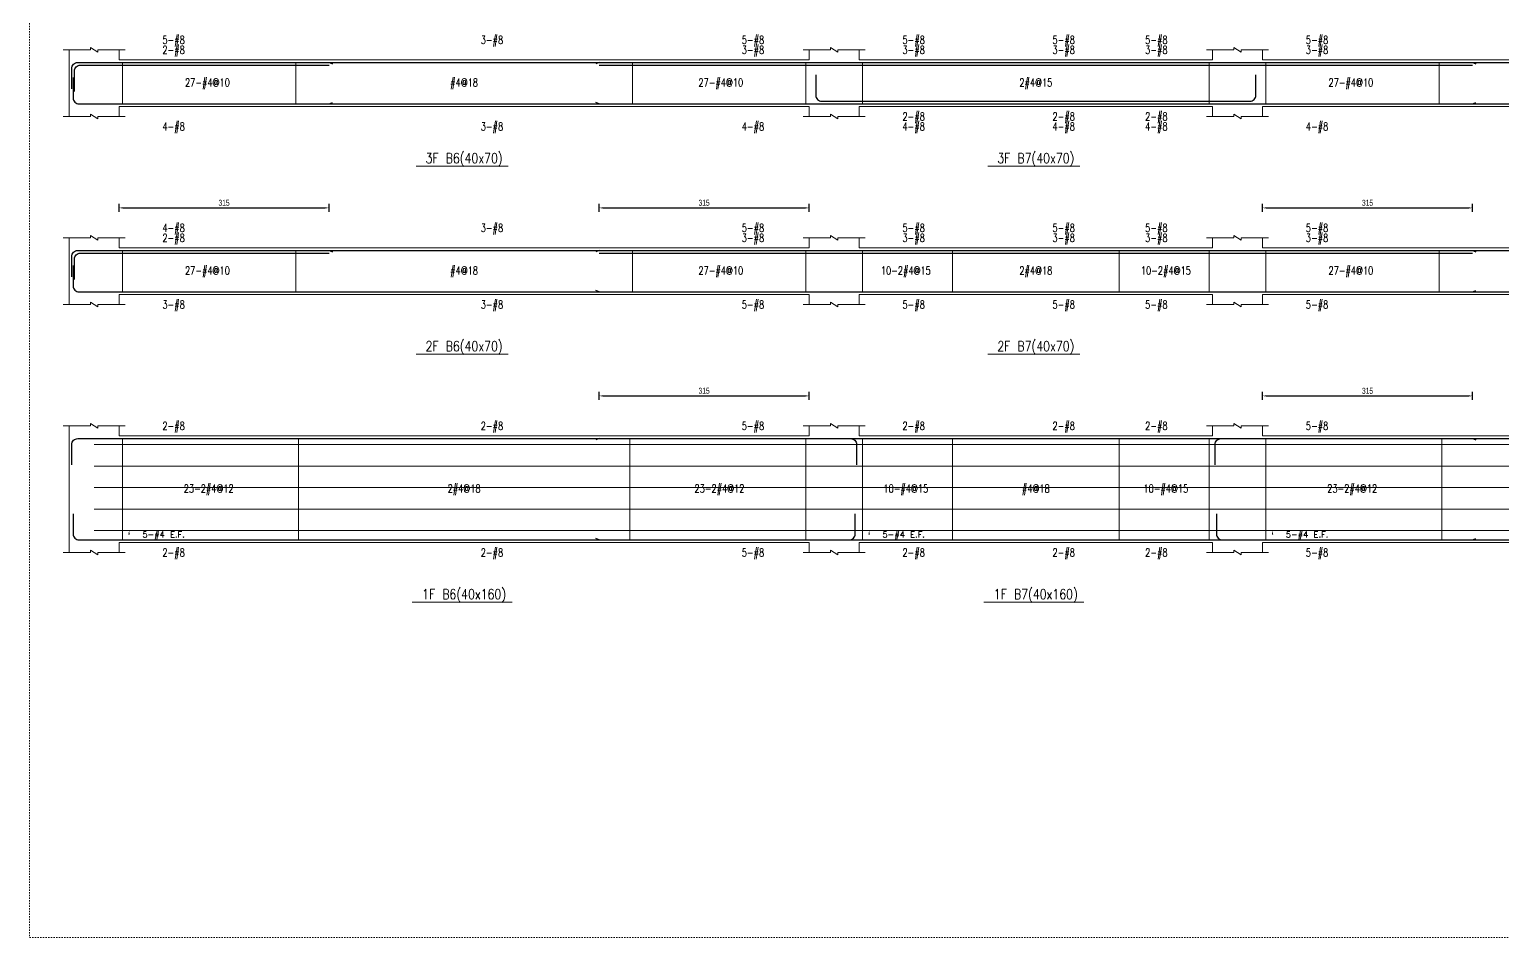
# Model space of a CAD drawing. Header units: millimetres. Extents: x 0 to 20200, y -8178 to -3000.
# Drawn here: x 0 to 2209, y -5564 to -4201 of the extents above; entities that cross this region are included whole.
import ezdxf
from ezdxf.enums import TextEntityAlignment as Align

# ---------------------------------------------------------------- set-up
doc = ezdxf.new("R2010")
doc.units = ezdxf.units.MM
doc.linetypes.add('DOT', pattern=[4, 2, -2])
for name, color, linetype in [('stirrup-txt', 1, 'Continuous'), ('主筋文字', 1, 'Continuous'), ('主筋文字引線', 4, 'Continuous'), ('主筋線', 3, 'Continuous'), ('剪力筋文字引線', 2, 'Continuous'), ('剪力筋線', 1, 'Continuous'), ('圖框', 132, 'DOT'), ('尺寸標註-字串', 2, 'Continuous'), ('扭力筋文字', 1, 'Continuous'), ('扭力筋文字引線', 2, 'Continuous'), ('扭力筋線', 2, 'Continuous'), ('梁柱截斷記號', 3, 'Continuous'), ('梁跨名稱', 4, 'Continuous'), ('梁跨名稱底線', 2, 'Continuous'), ('邊界線', 2, 'Continuous')]:
    doc.layers.add(name, color=color, linetype=linetype)
doc.styles.add('note', font='txt', dxfattribs={"width": 0.666667, "height": 9})
doc.styles.add('txt', font='txt.shx', dxfattribs={"height": 0.2, "bigfont": 'chineset.shx'})
doc.dimstyles.new('BeamRebarDim', dxfattribs={"dimtxt": 12, "dimasz": 6, "dimexe": 6, "dimexo": 1, "dimgap": 3, "dimtad": 1, "dimdec": 0, "dimdsep": 46, "dimtxsty": 'note', "dimcen": 2.5, "dimclrd": 256, "dimclre": 256, "dimclrt": 256, "dimadec": 0, "dimazin": 0, "dimtfac": 1, "dimtmove": 0, "dimatfit": 3, "dimfxl": 1, "dimtolj": 1, "dimarcsym": 0})

# ---------------------------------------------------------------- blocks, each defined once
blk = doc.blocks.new('*D38')
at = {"layer": 'Defpoints', "color": 0}
for p in [(134.375, -4476.21875), (449.375, -4469.21875), (449.375, -4476.21875)]:
    blk.add_point(p, dxfattribs=at)
at = {"layer": '尺寸標註-字串', "lineweight": -2}
for p, q in [((134.375, -4475.21875), (134.375, -4463.21875)), ((140.375, -4469.21875), (443.375, -4469.21875)), ((449.375, -4475.21875), (449.375, -4463.21875))]:
    blk.add_line(p, q, dxfattribs=at)
at = {"layer": '尺寸標註-字串'}
for points in [[(140.375, -4468.21875), (140.375, -4470.21875), (134.375, -4469.21875)], [(443.375, -4470.21875), (443.375, -4468.21875), (449.375, -4469.21875)]]:
    blk.add_solid(points, dxfattribs=at)
at = {"layer": '尺寸標註-字串', "insert": (291.875, -4461.62425), "char_height": 9, "attachment_point": 5, "style": 'note'}
blk.add_mtext('\\A1;315', dxfattribs=at)
blk = doc.blocks.new('*D39')
at = {"layer": 'Defpoints', "color": 0}
for p in [(854.375, -4476.21875), (1169.375, -4469.21875), (1169.375, -4476.21875)]:
    blk.add_point(p, dxfattribs=at)
at = {"layer": '尺寸標註-字串', "lineweight": -2}
for p, q in [((854.375, -4475.21875), (854.375, -4463.21875)), ((860.375, -4469.21875), (1163.375, -4469.21875)), ((1169.375, -4475.21875), (1169.375, -4463.21875))]:
    blk.add_line(p, q, dxfattribs=at)
at = {"layer": '尺寸標註-字串'}
for points in [[(860.375, -4468.21875), (860.375, -4470.21875), (854.375, -4469.21875)], [(1163.375, -4470.21875), (1163.375, -4468.21875), (1169.375, -4469.21875)]]:
    blk.add_solid(points, dxfattribs=at)
at = {"layer": '尺寸標註-字串', "insert": (1011.875, -4461.62425), "char_height": 9, "attachment_point": 5, "style": 'note'}
blk.add_mtext('\\A1;315', dxfattribs=at)
blk = doc.blocks.new('*D40')
at = {"layer": 'Defpoints', "color": 0}
for p in [(1849.375, -4476.21875), (2164.375, -4469.21875), (2164.375, -4476.21875)]:
    blk.add_point(p, dxfattribs=at)
at = {"layer": '尺寸標註-字串', "lineweight": -2}
for p, q in [((1849.375, -4475.21875), (1849.375, -4463.21875)), ((1855.375, -4469.21875), (2158.375, -4469.21875)), ((2164.375, -4475.21875), (2164.375, -4463.21875))]:
    blk.add_line(p, q, dxfattribs=at)
at = {"layer": '尺寸標註-字串'}
for points in [[(1855.375, -4468.21875), (1855.375, -4470.21875), (1849.375, -4469.21875)], [(2158.375, -4470.21875), (2158.375, -4468.21875), (2164.375, -4469.21875)]]:
    blk.add_solid(points, dxfattribs=at)
at = {"layer": '尺寸標註-字串', "insert": (2006.875, -4461.62425), "char_height": 9, "attachment_point": 5, "style": 'note'}
blk.add_mtext('\\A1;315', dxfattribs=at)
blk = doc.blocks.new('*D42')
at = {"layer": 'Defpoints', "color": 0}
for p in [(854.375, -4758.328125), (1169.375, -4751.328125), (1169.375, -4758.328125)]:
    blk.add_point(p, dxfattribs=at)
at = {"layer": '尺寸標註-字串', "lineweight": -2}
for p, q in [((854.375, -4757.328125), (854.375, -4745.328125)), ((1169.375, -4757.328125), (1169.375, -4745.328125)), ((860.375, -4751.328125), (1163.375, -4751.328125))]:
    blk.add_line(p, q, dxfattribs=at)
at = {"layer": '尺寸標註-字串'}
for points in [[(860.375, -4750.328125), (860.375, -4752.328125), (854.375, -4751.328125)], [(1163.375, -4752.328125), (1163.375, -4750.328125), (1169.375, -4751.328125)]]:
    blk.add_solid(points, dxfattribs=at)
at = {"layer": '尺寸標註-字串', "insert": (1011.875, -4743.733625), "char_height": 9, "attachment_point": 5, "style": 'note'}
blk.add_mtext('\\A1;315', dxfattribs=at)
blk = doc.blocks.new('*D43')
at = {"layer": 'Defpoints', "color": 0}
for p in [(1849.375, -4758.328125), (2164.375, -4751.328125), (2164.375, -4758.328125)]:
    blk.add_point(p, dxfattribs=at)
at = {"layer": '尺寸標註-字串', "lineweight": -2}
for p, q in [((1849.375, -4757.328125), (1849.375, -4745.328125)), ((2164.375, -4757.328125), (2164.375, -4745.328125)), ((1855.375, -4751.328125), (2158.375, -4751.328125))]:
    blk.add_line(p, q, dxfattribs=at)
at = {"layer": '尺寸標註-字串'}
for points in [[(1855.375, -4750.328125), (1855.375, -4752.328125), (1849.375, -4751.328125)], [(2158.375, -4752.328125), (2158.375, -4750.328125), (2164.375, -4751.328125)]]:
    blk.add_solid(points, dxfattribs=at)
at = {"layer": '尺寸標註-字串', "insert": (2006.875, -4743.733625), "char_height": 9, "attachment_point": 5, "style": 'note'}
blk.add_mtext('\\A1;315', dxfattribs=at)

msp = doc.modelspace()

# ---------------------------------------------------------------- linework, layer by layer
at = {"layer": '主筋文字引線', "lineweight": 5}
for points in [[(174.4, -4251.1, 0, 2.1, 0), (174.4, -4245.1, 0, 0, 0), (174.4, -4217.1, 0, 0, 0), (194.4, -4217.1, 0, 0, 0)], [(651.9, -4251.1, 0, 2.1, 0), (651.9, -4245.1, 0, 0, 0), (651.9, -4217.1, 0, 0, 0), (671.9, -4217.1, 0, 0, 0)], [(1129.4, -4251.1, 0, 2.1, 0), (1129.4, -4245.1, 0, 0, 0), (1129.4, -4217.1, 0, 0, 0), (1109.4, -4217.1, 0, 0, 0)], [(1284.4, -4251.1, 0, 2.1, 0), (1284.4, -4245.1, 0, 0, 0), (1284.4, -4217.1, 0, 0, 0), (1304.4, -4217.1, 0, 0, 0)], [(1509.4, -4251.1, 0, 2.1, 0), (1509.4, -4245.1, 0, 0, 0), (1509.4, -4217.1, 0, 0, 0), (1529.4, -4217.1, 0, 0, 0)], [(1734.4, -4251.1, 0, 2.1, 0), (1734.4, -4245.1, 0, 0, 0), (1734.4, -4217.1, 0, 0, 0), (1714.4, -4217.1, 0, 0, 0)], [(1889.4, -4251.1, 0, 2.1, 0), (1889.4, -4245.1, 0, 0, 0), (1889.4, -4217.1, 0, 0, 0), (1909.4, -4217.1, 0, 0, 0)], [(174.4, -4255.1, 0, 2.1, 0), (174.4, -4249.1, 0, 0, 0), (174.4, -4232.1, 0, 0, 0), (194.4, -4232.1, 0, 0, 0)], [(1129.4, -4255.1, 0, 2.1, 0), (1129.4, -4249.1, 0, 0, 0), (1129.4, -4232.1, 0, 0, 0), (1109.4, -4232.1, 0, 0, 0)], [(1284.4, -4255.1, 0, 2.1, 0), (1284.4, -4249.1, 0, 0, 0), (1284.4, -4232.1, 0, 0, 0), (1304.4, -4232.1, 0, 0, 0)], [(1509.4, -4255.1, 0, 2.1, 0), (1509.4, -4249.1, 0, 0, 0), (1509.4, -4232.1, 0, 0, 0), (1529.4, -4232.1, 0, 0, 0)], [(1734.4, -4255.1, 0, 2.1, 0), (1734.4, -4249.1, 0, 0, 0), (1734.4, -4232.1, 0, 0, 0), (1714.4, -4232.1, 0, 0, 0)], [(1889.4, -4255.1, 0, 2.1, 0), (1889.4, -4249.1, 0, 0, 0), (1889.4, -4232.1, 0, 0, 0), (1909.4, -4232.1, 0, 0, 0)], [(1284.4, -4309.1, 0, 2.1, 0), (1284.4, -4315.1, 0, 0, 0), (1284.4, -4332.1, 0, 0, 0), (1304.4, -4332.1, 0, 0, 0)], [(1509.4, -4309.1, 0, 2.1, 0), (1509.4, -4315.1, 0, 0, 0), (1509.4, -4332.1, 0, 0, 0), (1529.4, -4332.1, 0, 0, 0)], [(1734.4, -4309.1, 0, 2.1, 0), (1734.4, -4315.1, 0, 0, 0), (1734.4, -4332.1, 0, 0, 0), (1714.4, -4332.1, 0, 0, 0)], [(174.4, -4313.1, 0, 2.1, 0), (174.4, -4319.1, 0, 0, 0), (174.4, -4347.1, 0, 0, 0), (194.4, -4347.1, 0, 0, 0)], [(651.9, -4313.1, 0, 2.1, 0), (651.9, -4319.1, 0, 0, 0), (651.9, -4347.1, 0, 0, 0), (671.9, -4347.1, 0, 0, 0)], [(1129.4, -4313.1, 0, 2.1, 0), (1129.4, -4319.1, 0, 0, 0), (1129.4, -4347.1, 0, 0, 0), (1109.4, -4347.1, 0, 0, 0)], [(1284.4, -4313.1, 0, 2.1, 0), (1284.4, -4319.1, 0, 0, 0), (1284.4, -4347.1, 0, 0, 0), (1304.4, -4347.1, 0, 0, 0)], [(1509.4, -4313.1, 0, 2.1, 0), (1509.4, -4319.1, 0, 0, 0), (1509.4, -4347.1, 0, 0, 0), (1529.4, -4347.1, 0, 0, 0)], [(1734.4, -4313.1, 0, 2.1, 0), (1734.4, -4319.1, 0, 0, 0), (1734.4, -4347.1, 0, 0, 0), (1714.4, -4347.1, 0, 0, 0)], [(1889.4, -4313.1, 0, 2.1, 0), (1889.4, -4319.1, 0, 0, 0), (1889.4, -4347.1, 0, 0, 0), (1909.4, -4347.1, 0, 0, 0)], [(174.4, -4533.2, 0, 2.1, 0), (174.4, -4527.2, 0, 0, 0), (174.4, -4499.2, 0, 0, 0), (194.4, -4499.2, 0, 0, 0)], [(651.9, -4533.2, 0, 2.1, 0), (651.9, -4527.2, 0, 0, 0), (651.9, -4499.2, 0, 0, 0), (671.9, -4499.2, 0, 0, 0)], [(1129.4, -4533.2, 0, 2.1, 0), (1129.4, -4527.2, 0, 0, 0), (1129.4, -4499.2, 0, 0, 0), (1109.4, -4499.2, 0, 0, 0)], [(1284.4, -4533.2, 0, 2.1, 0), (1284.4, -4527.2, 0, 0, 0), (1284.4, -4499.2, 0, 0, 0), (1304.4, -4499.2, 0, 0, 0)], [(1509.4, -4533.2, 0, 2.1, 0), (1509.4, -4527.2, 0, 0, 0), (1509.4, -4499.2, 0, 0, 0), (1529.4, -4499.2, 0, 0, 0)], [(1734.4, -4533.2, 0, 2.1, 0), (1734.4, -4527.2, 0, 0, 0), (1734.4, -4499.2, 0, 0, 0), (1714.4, -4499.2, 0, 0, 0)], [(1889.4, -4533.2, 0, 2.1, 0), (1889.4, -4527.2, 0, 0, 0), (1889.4, -4499.2, 0, 0, 0), (1909.4, -4499.2, 0, 0, 0)], [(174.4, -4537.2, 0, 2.1, 0), (174.4, -4531.2, 0, 0, 0), (174.4, -4514.2, 0, 0, 0), (194.4, -4514.2, 0, 0, 0)], [(1129.4, -4537.2, 0, 2.1, 0), (1129.4, -4531.2, 0, 0, 0), (1129.4, -4514.2, 0, 0, 0), (1109.4, -4514.2, 0, 0, 0)], [(1284.4, -4537.2, 0, 2.1, 0), (1284.4, -4531.2, 0, 0, 0), (1284.4, -4514.2, 0, 0, 0), (1304.4, -4514.2, 0, 0, 0)], [(1509.4, -4537.2, 0, 2.1, 0), (1509.4, -4531.2, 0, 0, 0), (1509.4, -4514.2, 0, 0, 0), (1529.4, -4514.2, 0, 0, 0)], [(1734.4, -4537.2, 0, 2.1, 0), (1734.4, -4531.2, 0, 0, 0), (1734.4, -4514.2, 0, 0, 0), (1714.4, -4514.2, 0, 0, 0)], [(1889.4, -4537.2, 0, 2.1, 0), (1889.4, -4531.2, 0, 0, 0), (1889.4, -4514.2, 0, 0, 0), (1909.4, -4514.2, 0, 0, 0)], [(174.4, -4595.2, 0, 2.1, 0), (174.4, -4601.2, 0, 0, 0), (174.4, -4614.2, 0, 0, 0), (194.4, -4614.2, 0, 0, 0)], [(651.9, -4595.2, 0, 2.1, 0), (651.9, -4601.2, 0, 0, 0), (651.9, -4614.2, 0, 0, 0), (671.9, -4614.2, 0, 0, 0)], [(1129.4, -4595.2, 0, 2.1, 0), (1129.4, -4601.2, 0, 0, 0), (1129.4, -4614.2, 0, 0, 0), (1109.4, -4614.2, 0, 0, 0)], [(1284.4, -4595.2, 0, 2.1, 0), (1284.4, -4601.2, 0, 0, 0), (1284.4, -4614.2, 0, 0, 0), (1304.4, -4614.2, 0, 0, 0)], [(1509.4, -4595.2, 0, 2.1, 0), (1509.4, -4601.2, 0, 0, 0), (1509.4, -4614.2, 0, 0, 0), (1529.4, -4614.2, 0, 0, 0)], [(1734.4, -4595.2, 0, 2.1, 0), (1734.4, -4601.2, 0, 0, 0), (1734.4, -4614.2, 0, 0, 0), (1714.4, -4614.2, 0, 0, 0)], [(1889.4, -4595.2, 0, 2.1, 0), (1889.4, -4601.2, 0, 0, 0), (1889.4, -4614.2, 0, 0, 0), (1909.4, -4614.2, 0, 0, 0)], [(174.4, -4815.3, 0, 2.1, 0), (174.4, -4809.3, 0, 0, 0), (174.4, -4796.3, 0, 0, 0), (194.4, -4796.3, 0, 0, 0)], [(651.9, -4815.3, 0, 2.1, 0), (651.9, -4809.3, 0, 0, 0), (651.9, -4796.3, 0, 0, 0), (671.9, -4796.3, 0, 0, 0)], [(1129.4, -4815.3, 0, 2.1, 0), (1129.4, -4809.3, 0, 0, 0), (1129.4, -4796.3, 0, 0, 0), (1109.4, -4796.3, 0, 0, 0)], [(1284.4, -4815.3, 0, 2.1, 0), (1284.4, -4809.3, 0, 0, 0), (1284.4, -4796.3, 0, 0, 0), (1304.4, -4796.3, 0, 0, 0)], [(1509.4, -4815.3, 0, 2.1, 0), (1509.4, -4809.3, 0, 0, 0), (1509.4, -4796.3, 0, 0, 0), (1529.4, -4796.3, 0, 0, 0)], [(1734.4, -4815.3, 0, 2.1, 0), (1734.4, -4809.3, 0, 0, 0), (1734.4, -4796.3, 0, 0, 0), (1714.4, -4796.3, 0, 0, 0)], [(1889.4, -4815.3, 0, 2.1, 0), (1889.4, -4809.3, 0, 0, 0), (1889.4, -4796.3, 0, 0, 0), (1909.4, -4796.3, 0, 0, 0)], [(174.4, -4967.3, 0, 2.1, 0), (174.4, -4973.3, 0, 0, 0), (174.4, -4986.3, 0, 0, 0), (194.4, -4986.3, 0, 0, 0)], [(651.9, -4967.3, 0, 2.1, 0), (651.9, -4973.3, 0, 0, 0), (651.9, -4986.3, 0, 0, 0), (671.9, -4986.3, 0, 0, 0)], [(1129.4, -4967.3, 0, 2.1, 0), (1129.4, -4973.3, 0, 0, 0), (1129.4, -4986.3, 0, 0, 0), (1109.4, -4986.3, 0, 0, 0)], [(1284.4, -4967.3, 0, 2.1, 0), (1284.4, -4973.3, 0, 0, 0), (1284.4, -4986.3, 0, 0, 0), (1304.4, -4986.3, 0, 0, 0)], [(1509.4, -4967.3, 0, 2.1, 0), (1509.4, -4973.3, 0, 0, 0), (1509.4, -4986.3, 0, 0, 0), (1529.4, -4986.3, 0, 0, 0)], [(1734.4, -4967.3, 0, 2.1, 0), (1734.4, -4973.3, 0, 0, 0), (1734.4, -4986.3, 0, 0, 0), (1714.4, -4986.3, 0, 0, 0)], [(1889.4, -4967.3, 0, 2.1, 0), (1889.4, -4973.3, 0, 0, 0), (1889.4, -4986.3, 0, 0, 0), (1909.4, -4986.3, 0, 0, 0)]]:
    msp.add_lwpolyline(points, format="xyseb", dxfattribs=at)
at = {"layer": '主筋線', "lineweight": 30}
for points in [[(63.4, -4290.5), (63.4, -4260, -0.414214), (72.3, -4251.1), (134.4, -4251.1)], [(67.4, -4294.5), (67.4, -4264, -0.414214), (76.3, -4255.1), (134.4, -4255.1)], [(65.4, -4273.7), (65.4, -4304.2, 0.414214), (74.3, -4313.1), (134.4, -4313.1)], [(1179.4, -4269.7), (1179.4, -4300.2, 0.414214), (1188.3, -4309.1), (1244.4, -4309.1)], [(1774.4, -4309.1), (1830.5, -4309.1, 0.414214), (1839.4, -4300.2), (1839.4, -4269.7)], [(63.4, -4572.6), (63.4, -4542.1, -0.414214), (72.3, -4533.2), (134.4, -4533.2)], [(67.4, -4576.6), (67.4, -4546.1, -0.414214), (76.3, -4537.2), (134.4, -4537.2)], [(65.4, -4555.8), (65.4, -4586.3, 0.414214), (74.3, -4595.2), (134.4, -4595.2)], [(63.4, -4854.7), (63.4, -4824.2, -0.414214), (72.3, -4815.3), (134.4, -4815.3)], [(1169.4, -4815.3), (1231.5, -4815.3, -0.414214), (1240.4, -4824.2), (1240.4, -4854.7)], [(1778.4, -4854.7), (1778.4, -4824.2, -0.414214), (1787.3, -4815.3), (1849.4, -4815.3)], [(65.4, -4928), (65.4, -4958.4, 0.414214), (74.3, -4967.3), (134.4, -4967.3)], [(1169.4, -4967.3), (1229.5, -4967.3, 0.414214), (1238.4, -4958.4), (1238.4, -4928)], [(1780.4, -4928), (1780.4, -4958.4, 0.414214), (1789.3, -4967.3), (1849.4, -4967.3)]]:
    msp.add_lwpolyline(points, format="xyb", dxfattribs=at)
for points in [[(134.4, -4251.1), (449.4, -4251.1)], [(134.4, -4255.1), (449.4, -4255.1)], [(449.4, -4251.1), (854.4, -4251.1)], [(449.4, -4251.1), (454.4, -4253.1)], [(854.4, -4251.1), (849.4, -4253.1)], [(854.4, -4251.1), (1169.4, -4251.1)], [(854.4, -4255.1), (1169.4, -4255.1)], [(1169.4, -4251.1), (1244.4, -4251.1)], [(1169.4, -4251.1), (1244.4, -4251.1)], [(1169.4, -4255.1), (1244.4, -4255.1)], [(1169.4, -4255.1), (1244.4, -4255.1)], [(1244.4, -4251.1), (1774.4, -4251.1)], [(1244.4, -4255.1), (1774.4, -4255.1)], [(1774.4, -4251.1), (1849.4, -4251.1)], [(1774.4, -4251.1), (1849.4, -4251.1)], [(1774.4, -4255.1), (1849.4, -4255.1)], [(1774.4, -4255.1), (1849.4, -4255.1)], [(1849.4, -4251.1), (2164.4, -4251.1)], [(1849.4, -4255.1), (2164.4, -4255.1)], [(2164.4, -4251.1), (2569.4, -4251.1)], [(2164.4, -4251.1), (2169.4, -4253.1)], [(134.4, -4313.1), (449.4, -4313.1)], [(449.4, -4313.1), (454.4, -4311.1)], [(449.4, -4313.1), (854.4, -4313.1)], [(854.4, -4313.1), (849.4, -4311.1)], [(854.4, -4313.1), (1169.4, -4313.1)], [(1169.4, -4313.1), (1244.4, -4313.1)], [(1169.4, -4313.1), (1244.4, -4313.1)], [(1244.4, -4309.1), (1774.4, -4309.1)], [(1244.4, -4313.1), (1774.4, -4313.1)], [(1774.4, -4313.1), (1849.4, -4313.1)], [(1774.4, -4313.1), (1849.4, -4313.1)], [(1849.4, -4313.1), (2164.4, -4313.1)], [(2164.4, -4313.1), (2169.4, -4311.1)], [(2164.4, -4313.1), (2569.4, -4313.1)], [(134.4, -4533.2), (449.4, -4533.2)], [(134.4, -4537.2), (449.4, -4537.2)], [(449.4, -4533.2), (854.4, -4533.2)], [(449.4, -4533.2), (454.4, -4535.2)], [(854.4, -4533.2), (849.4, -4535.2)], [(854.4, -4533.2), (1169.4, -4533.2)], [(854.4, -4537.2), (1169.4, -4537.2)], [(1169.4, -4533.2), (1244.4, -4533.2)], [(1169.4, -4533.2), (1244.4, -4533.2)], [(1169.4, -4537.2), (1244.4, -4537.2)], [(1169.4, -4537.2), (1244.4, -4537.2)], [(1244.4, -4533.2), (1774.4, -4533.2)], [(1244.4, -4537.2), (1774.4, -4537.2)], [(1774.4, -4533.2), (1849.4, -4533.2)], [(1774.4, -4533.2), (1849.4, -4533.2)], [(1774.4, -4537.2), (1849.4, -4537.2)], [(1774.4, -4537.2), (1849.4, -4537.2)], [(1849.4, -4533.2), (2164.4, -4533.2)], [(1849.4, -4537.2), (2164.4, -4537.2)], [(2164.4, -4533.2), (2569.4, -4533.2)], [(2164.4, -4533.2), (2169.4, -4535.2)], [(134.4, -4595.2), (854.4, -4595.2)], [(854.4, -4595.2), (849.4, -4593.2)], [(854.4, -4595.2), (1169.4, -4595.2)], [(1169.4, -4595.2), (1244.4, -4595.2)], [(1169.4, -4595.2), (1244.4, -4595.2)], [(1244.4, -4595.2), (1774.4, -4595.2)], [(1774.4, -4595.2), (1849.4, -4595.2)], [(1774.4, -4595.2), (1849.4, -4595.2)], [(1849.4, -4595.2), (2164.4, -4595.2)], [(2164.4, -4595.2), (2169.4, -4593.2)], [(2164.4, -4595.2), (2884.4, -4595.2)], [(134.4, -4815.3), (854.4, -4815.3)], [(854.4, -4815.3), (849.4, -4817.3)], [(854.4, -4815.3), (1169.4, -4815.3)], [(1169.4, -4815.3), (1244.4, -4815.3)], [(1169.4, -4815.3), (1244.4, -4815.3)], [(1244.4, -4815.3), (1774.4, -4815.3)], [(1774.4, -4815.3), (1849.4, -4815.3)], [(1774.4, -4815.3), (1849.4, -4815.3)], [(1849.4, -4815.3), (2164.4, -4815.3)], [(2164.4, -4815.3), (2884.4, -4815.3)], [(2164.4, -4815.3), (2169.4, -4817.3)], [(134.4, -4967.3), (854.4, -4967.3)], [(854.4, -4967.3), (849.4, -4965.3)], [(854.4, -4967.3), (1169.4, -4967.3)], [(1169.4, -4967.3), (1244.4, -4967.3)], [(1169.4, -4967.3), (1244.4, -4967.3)], [(1244.4, -4967.3), (1774.4, -4967.3)], [(1774.4, -4967.3), (1849.4, -4967.3)], [(1774.4, -4967.3), (1849.4, -4967.3)], [(1849.4, -4967.3), (2164.4, -4967.3)], [(2164.4, -4967.3), (2169.4, -4965.3)], [(2164.4, -4967.3), (2884.4, -4967.3)]]:
    msp.add_lwpolyline(points, dxfattribs=at)
at = {"layer": '剪力筋文字引線', "lineweight": 5}
for points in [[(139.4, -4282.1, 0, 2.1, 0), (145.4, -4282.1, 0, 0, 0), (226.4, -4282.1, 0, 0, 0)], [(399.4, -4282.1, 0, 2.1, 0), (393.4, -4282.1, 0, 0, 0), (307.4, -4282.1, 0, 0, 0)], [(399.4, -4282.1, 0, 2.1, 0), (405.4, -4282.1, 0, 0, 0), (624.9, -4282.1, 0, 0, 0)], [(904.4, -4282.1, 0, 2.1, 0), (898.4, -4282.1, 0, 0, 0), (678.9, -4282.1, 0, 0, 0)], [(904.4, -4282.1, 0, 2.1, 0), (910.4, -4282.1, 0, 0, 0), (996.4, -4282.1, 0, 0, 0)], [(1164.4, -4282.1, 0, 2.1, 0), (1158.4, -4282.1, 0, 0, 0), (1077.4, -4282.1, 0, 0, 0)], [(1249.4, -4282.1, 0, 2.1, 0), (1255.4, -4282.1, 0, 0, 0), (1477.9, -4282.1, 0, 0, 0)], [(1769.4, -4282.1, 0, 2.1, 0), (1763.4, -4282.1, 0, 0, 0), (1540.9, -4282.1, 0, 0, 0)], [(1854.4, -4282.1, 0, 2.1, 0), (1860.4, -4282.1, 0, 0, 0), (1941.4, -4282.1, 0, 0, 0)], [(2114.4, -4282.1, 0, 2.1, 0), (2108.4, -4282.1, 0, 0, 0), (2022.4, -4282.1, 0, 0, 0)], [(2114.4, -4282.1, 0, 2.1, 0), (2120.4, -4282.1, 0, 0, 0), (2339.9, -4282.1, 0, 0, 0)], [(139.4, -4564.2, 0, 2.1, 0), (145.4, -4564.2, 0, 0, 0), (226.4, -4564.2, 0, 0, 0)], [(399.4, -4564.2, 0, 2.1, 0), (393.4, -4564.2, 0, 0, 0), (307.4, -4564.2, 0, 0, 0)], [(399.4, -4564.2, 0, 2.1, 0), (405.4, -4564.2, 0, 0, 0), (624.9, -4564.2, 0, 0, 0)], [(904.4, -4564.2, 0, 2.1, 0), (898.4, -4564.2, 0, 0, 0), (678.9, -4564.2, 0, 0, 0)], [(904.4, -4564.2, 0, 2.1, 0), (910.4, -4564.2, 0, 0, 0), (996.4, -4564.2, 0, 0, 0)], [(1164.4, -4564.2, 0, 2.1, 0), (1158.4, -4564.2, 0, 0, 0), (1077.4, -4564.2, 0, 0, 0)], [(1249.4, -4564.2, 0, 2.1, 0), (1255.4, -4564.2, 0, 0, 0), (1269.4, -4564.2, 0, 0, 0)], [(1384.4, -4564.2, 0, 2.1, 0), (1378.4, -4564.2, 0, 0, 0), (1359.4, -4564.2, 0, 0, 0)], [(1384.4, -4564.2, 0, 2.1, 0), (1390.4, -4564.2, 0, 0, 0), (1477.9, -4564.2, 0, 0, 0)], [(1634.4, -4564.2, 0, 2.1, 0), (1628.4, -4564.2, 0, 0, 0), (1540.9, -4564.2, 0, 0, 0)], [(1634.4, -4564.2, 0, 2.1, 0), (1640.4, -4564.2, 0, 0, 0), (1659.4, -4564.2, 0, 0, 0)], [(1769.4, -4564.2, 0, 2.1, 0), (1763.4, -4564.2, 0, 0, 0), (1749.4, -4564.2, 0, 0, 0)], [(1854.4, -4564.2, 0, 2.1, 0), (1860.4, -4564.2, 0, 0, 0), (1941.4, -4564.2, 0, 0, 0)], [(2114.4, -4564.2, 0, 2.1, 0), (2108.4, -4564.2, 0, 0, 0), (2022.4, -4564.2, 0, 0, 0)], [(2114.4, -4564.2, 0, 2.1, 0), (2120.4, -4564.2, 0, 0, 0), (2339.9, -4564.2, 0, 0, 0)], [(139.4, -4891.3, 0, 2.1, 0), (145.4, -4891.3, 0, 0, 0), (223.9, -4891.3, 0, 0, 0)], [(403.4, -4891.3, 0, 2.1, 0), (397.4, -4891.3, 0, 0, 0), (313.9, -4891.3, 0, 0, 0)], [(403.4, -4891.3, 0, 2.1, 0), (409.4, -4891.3, 0, 0, 0), (620.4, -4891.3, 0, 0, 0)], [(900.4, -4891.3, 0, 2.1, 0), (894.4, -4891.3, 0, 0, 0), (683.4, -4891.3, 0, 0, 0)], [(900.4, -4891.3, 0, 2.1, 0), (906.4, -4891.3, 0, 0, 0), (989.9, -4891.3, 0, 0, 0)], [(1164.4, -4891.3, 0, 2.1, 0), (1158.4, -4891.3, 0, 0, 0), (1079.9, -4891.3, 0, 0, 0)], [(1249.4, -4891.3, 0, 2.1, 0), (1255.4, -4891.3, 0, 0, 0), (1273.9, -4891.3, 0, 0, 0)], [(1384.4, -4891.3, 0, 2.1, 0), (1378.4, -4891.3, 0, 0, 0), (1354.9, -4891.3, 0, 0, 0)], [(1384.4, -4891.3, 0, 2.1, 0), (1390.4, -4891.3, 0, 0, 0), (1482.4, -4891.3, 0, 0, 0)], [(1634.4, -4891.3, 0, 2.1, 0), (1628.4, -4891.3, 0, 0, 0), (1536.4, -4891.3, 0, 0, 0)], [(1634.4, -4891.3, 0, 2.1, 0), (1640.4, -4891.3, 0, 0, 0), (1663.9, -4891.3, 0, 0, 0)], [(1769.4, -4891.3, 0, 2.1, 0), (1763.4, -4891.3, 0, 0, 0), (1744.9, -4891.3, 0, 0, 0)], [(1854.4, -4891.3, 0, 2.1, 0), (1860.4, -4891.3, 0, 0, 0), (1938.9, -4891.3, 0, 0, 0)], [(2118.4, -4891.3, 0, 2.1, 0), (2112.4, -4891.3, 0, 0, 0), (2028.9, -4891.3, 0, 0, 0)], [(2118.4, -4891.3, 0, 2.1, 0), (2124.4, -4891.3, 0, 0, 0), (2335.4, -4891.3, 0, 0, 0)]]:
    msp.add_lwpolyline(points, format="xyseb", dxfattribs=at)
at = {"layer": '剪力筋線', "lineweight": 5}
for points in [[(139.4, -4250.9), (139.4, -4313.3)], [(399.4, -4250.9), (399.4, -4313.3)], [(904.4, -4250.9), (904.4, -4313.3)], [(1164.4, -4250.9), (1164.4, -4313.3)], [(1249.4, -4250.9), (1249.4, -4313.3)], [(1769.4, -4250.9), (1769.4, -4313.3)], [(1854.4, -4250.9), (1854.4, -4313.3)], [(2114.4, -4250.9), (2114.4, -4313.3)], [(139.4, -4533), (139.4, -4595.4)], [(399.4, -4533), (399.4, -4595.4)], [(904.4, -4533), (904.4, -4595.4)], [(1164.4, -4533), (1164.4, -4595.4)], [(1249.4, -4533), (1249.4, -4595.4)], [(1384.4, -4533), (1384.4, -4595.4)], [(1634.4, -4533), (1634.4, -4595.4)], [(1769.4, -4533), (1769.4, -4595.4)], [(1854.4, -4533), (1854.4, -4595.4)], [(2114.4, -4533), (2114.4, -4595.4)], [(139.4, -4815.1), (139.4, -4967.5)], [(403.4, -4815.1), (403.4, -4967.5)], [(900.4, -4815.1), (900.4, -4967.5)], [(1164.4, -4815.1), (1164.4, -4967.5)], [(1249.4, -4815.1), (1249.4, -4967.5)], [(1384.4, -4815.1), (1384.4, -4967.5)], [(1634.4, -4815.1), (1634.4, -4967.5)], [(1769.4, -4815.1), (1769.4, -4967.5)], [(1854.4, -4815.1), (1854.4, -4967.5)], [(2118.4, -4815.1), (2118.4, -4967.5)]]:
    msp.add_lwpolyline(points, dxfattribs=at)
at = {"layer": '圖框', "lineweight": 5}
msp.add_lwpolyline([(0, -5564), (4000, -5564), (4000, -3000), (0, -3000), (0, -5564)], dxfattribs=at)
at = {"layer": '扭力筋文字引線', "lineweight": 5}
for points in [[(149.4, -4824.3, 0, 2.1, 0), (149.4, -4830.3, 0, 0, 0), (149.4, -4856.6, 0, 2.1, 0), (149.4, -4862.6, 0, 0, 0), (149.4, -4888.8, 0, 2.1, 0), (149.4, -4894.8, 0, 0, 0), (149.4, -4921.1, 0, 2.1, 0), (149.4, -4927.1, 0, 0, 0), (149.4, -4953.3, 0, 2.1, 0), (149.4, -4959.3, 0, 0, 0), (149.4, -4959.3, 0, 0, 0), (164.4, -4959.3, 0, 0, 0)], [(1259.4, -4824.3, 0, 2.1, 0), (1259.4, -4830.3, 0, 0, 0), (1259.4, -4856.6, 0, 2.1, 0), (1259.4, -4862.6, 0, 0, 0), (1259.4, -4888.8, 0, 2.1, 0), (1259.4, -4894.8, 0, 0, 0), (1259.4, -4921.1, 0, 2.1, 0), (1259.4, -4927.1, 0, 0, 0), (1259.4, -4953.3, 0, 2.1, 0), (1259.4, -4959.3, 0, 0, 0), (1259.4, -4959.3, 0, 0, 0), (1274.4, -4959.3, 0, 0, 0)], [(1864.4, -4824.3, 0, 2.1, 0), (1864.4, -4830.3, 0, 0, 0), (1864.4, -4856.6, 0, 2.1, 0), (1864.4, -4862.6, 0, 0, 0), (1864.4, -4888.8, 0, 2.1, 0), (1864.4, -4894.8, 0, 0, 0), (1864.4, -4921.1, 0, 2.1, 0), (1864.4, -4927.1, 0, 0, 0), (1864.4, -4953.3, 0, 2.1, 0), (1864.4, -4959.3, 0, 0, 0), (1864.4, -4959.3, 0, 0, 0), (1879.4, -4959.3, 0, 0, 0)]]:
    msp.add_lwpolyline(points, format="xyseb", dxfattribs=at)
at = {"layer": '扭力筋線', "lineweight": 5}
for points in [[(96.9, -4824.3), (1206.9, -4824.3)], [(1206.9, -4824.3), (1811.9, -4824.3)], [(1811.9, -4824.3), (2921.9, -4824.3)], [(96.9, -4856.6), (1206.9, -4856.6)], [(1206.9, -4856.6), (1811.9, -4856.6)], [(1811.9, -4856.6), (2921.9, -4856.6)], [(96.9, -4888.8), (1206.9, -4888.8)], [(1206.9, -4888.8), (1811.9, -4888.8)], [(1811.9, -4888.8), (2921.9, -4888.8)], [(96.9, -4921.1), (1206.9, -4921.1)], [(1206.9, -4921.1), (1811.9, -4921.1)], [(1811.9, -4921.1), (2921.9, -4921.1)], [(96.9, -4953.3), (1206.9, -4953.3)], [(1206.9, -4953.3), (1811.9, -4953.3)], [(1811.9, -4953.3), (2921.9, -4953.3)]]:
    msp.add_lwpolyline(points, dxfattribs=at)
at = {"layer": '梁柱截斷記號', "lineweight": 5}
for points in [[(50.4, -4232.1), (91.5, -4232.1), (91.5, -4228.5), (102.3, -4235.7), (102.3, -4232.1), (143.4, -4232.1)], [(1160.4, -4232.1), (1201.5, -4232.1), (1201.5, -4228.5), (1212.3, -4235.7), (1212.3, -4232.1), (1253.4, -4232.1)], [(1765.4, -4232.1), (1806.5, -4232.1), (1806.5, -4228.5), (1817.3, -4235.7), (1817.3, -4232.1), (1858.4, -4232.1)], [(50.4, -4332.1), (91.5, -4332.1), (91.5, -4328.5), (102.3, -4335.7), (102.3, -4332.1), (143.4, -4332.1)], [(1160.4, -4332.1), (1201.5, -4332.1), (1201.5, -4328.5), (1212.3, -4335.7), (1212.3, -4332.1), (1253.4, -4332.1)], [(1765.4, -4332.1), (1806.5, -4332.1), (1806.5, -4328.5), (1817.3, -4335.7), (1817.3, -4332.1), (1858.4, -4332.1)], [(50.4, -4514.2), (91.5, -4514.2), (91.5, -4510.6), (102.3, -4517.8), (102.3, -4514.2), (143.4, -4514.2)], [(1160.4, -4514.2), (1201.5, -4514.2), (1201.5, -4510.6), (1212.3, -4517.8), (1212.3, -4514.2), (1253.4, -4514.2)], [(1765.4, -4514.2), (1806.5, -4514.2), (1806.5, -4510.6), (1817.3, -4517.8), (1817.3, -4514.2), (1858.4, -4514.2)], [(50.4, -4614.2), (91.5, -4614.2), (91.5, -4610.6), (102.3, -4617.8), (102.3, -4614.2), (143.4, -4614.2)], [(1160.4, -4614.2), (1201.5, -4614.2), (1201.5, -4610.6), (1212.3, -4617.8), (1212.3, -4614.2), (1253.4, -4614.2)], [(1765.4, -4614.2), (1806.5, -4614.2), (1806.5, -4610.6), (1817.3, -4617.8), (1817.3, -4614.2), (1858.4, -4614.2)], [(50.4, -4796.3), (91.5, -4796.3), (91.5, -4792.7), (102.3, -4799.9), (102.3, -4796.3), (143.4, -4796.3)], [(1160.4, -4796.3), (1201.5, -4796.3), (1201.5, -4792.7), (1212.3, -4799.9), (1212.3, -4796.3), (1253.4, -4796.3)], [(1765.4, -4796.3), (1806.5, -4796.3), (1806.5, -4792.7), (1817.3, -4799.9), (1817.3, -4796.3), (1858.4, -4796.3)], [(50.4, -4986.3), (91.5, -4986.3), (91.5, -4982.7), (102.3, -4989.9), (102.3, -4986.3), (143.4, -4986.3)], [(1160.4, -4986.3), (1201.5, -4986.3), (1201.5, -4982.7), (1212.3, -4989.9), (1212.3, -4986.3), (1253.4, -4986.3)], [(1765.4, -4986.3), (1806.5, -4986.3), (1806.5, -4982.7), (1817.3, -4989.9), (1817.3, -4986.3), (1858.4, -4986.3)]]:
    msp.add_lwpolyline(points, dxfattribs=at)
at = {"layer": '梁跨名稱底線', "lineweight": 5}
for points in [[(579.9, -4406.6), (717.9, -4406.6)], [(1437.4, -4406.6), (1575.4, -4406.6)], [(579.9, -4688.7), (717.9, -4688.7)], [(1437.4, -4688.7), (1575.4, -4688.7)], [(573.9, -5060.8), (723.9, -5060.8)], [(1431.4, -5060.8), (1581.4, -5060.8)]]:
    msp.add_lwpolyline(points, dxfattribs=at)
at = {"layer": '邊界線', "lineweight": 5}
for points in [[(59.4, -4247.1), (59.4, -4232.1)], [(134.4, -4232.1), (134.4, -4247.1)], [(1169.4, -4247.1), (1169.4, -4232.1)], [(1244.4, -4247.1), (1244.4, -4232.1)], [(1774.4, -4247.1), (1774.4, -4232.1)], [(1849.4, -4247.1), (1849.4, -4232.1)], [(59.4, -4317.1), (59.4, -4247.1)], [(134.4, -4247.1), (1169.4, -4247.1)], [(1244.4, -4247.1), (1774.4, -4247.1)], [(1849.4, -4247.1), (2884.4, -4247.1)], [(59.4, -4332.1), (59.4, -4317.1)], [(134.4, -4332.1), (134.4, -4317.1)], [(134.4, -4317.1), (1169.4, -4317.1)], [(1169.4, -4332.1), (1169.4, -4317.1)], [(1244.4, -4332.1), (1244.4, -4317.1)], [(1244.4, -4317.1), (1774.4, -4317.1)], [(1774.4, -4332.1), (1774.4, -4317.1)], [(1849.4, -4332.1), (1849.4, -4317.1)], [(1849.4, -4317.1), (2884.4, -4317.1)], [(59.4, -4529.2), (59.4, -4514.2)], [(59.4, -4599.2), (59.4, -4529.2)], [(134.4, -4514.2), (134.4, -4529.2)], [(134.4, -4529.2), (1169.4, -4529.2)], [(1169.4, -4529.2), (1169.4, -4514.2)], [(1244.4, -4529.2), (1244.4, -4514.2)], [(1244.4, -4529.2), (1774.4, -4529.2)], [(1774.4, -4529.2), (1774.4, -4514.2)], [(1849.4, -4529.2), (1849.4, -4514.2)], [(1849.4, -4529.2), (2884.4, -4529.2)], [(59.4, -4614.2), (59.4, -4599.2)], [(134.4, -4614.2), (134.4, -4599.2)], [(134.4, -4599.2), (1169.4, -4599.2)], [(1169.4, -4614.2), (1169.4, -4599.2)], [(1244.4, -4614.2), (1244.4, -4599.2)], [(1244.4, -4599.2), (1774.4, -4599.2)], [(1774.4, -4614.2), (1774.4, -4599.2)], [(1849.4, -4614.2), (1849.4, -4599.2)], [(1849.4, -4599.2), (2884.4, -4599.2)], [(59.4, -4811.3), (59.4, -4796.3)], [(59.4, -4971.3), (59.4, -4811.3)], [(134.4, -4796.3), (134.4, -4811.3)], [(134.4, -4811.3), (1169.4, -4811.3)], [(1169.4, -4811.3), (1169.4, -4796.3)], [(1244.4, -4811.3), (1244.4, -4796.3)], [(1244.4, -4811.3), (1774.4, -4811.3)], [(1774.4, -4811.3), (1774.4, -4796.3)], [(1849.4, -4811.3), (1849.4, -4796.3)], [(1849.4, -4811.3), (2884.4, -4811.3)], [(59.4, -4986.3), (59.4, -4971.3)], [(134.4, -4986.3), (134.4, -4971.3)], [(134.4, -4971.3), (1169.4, -4971.3)], [(1169.4, -4986.3), (1169.4, -4971.3)], [(1244.4, -4986.3), (1244.4, -4971.3)], [(1244.4, -4971.3), (1774.4, -4971.3)], [(1774.4, -4986.3), (1774.4, -4971.3)], [(1849.4, -4986.3), (1849.4, -4971.3)], [(1849.4, -4971.3), (2884.4, -4971.3)]]:
    msp.add_lwpolyline(points, dxfattribs=at)

# ---------------------------------------------------------------- texts
at = {"layer": 'stirrup-txt', "style": 'txt', "width": 0.75}
for s, p in [('27-#4@10', (266.9, -4287.1)), ('#4@18', (651.9, -4287.1)), ('27-#4@10', (1036.9, -4287.1)), ('2#4@15', (1509.4, -4287.1)), ('27-#4@10', (1981.9, -4287.1)), ('27-#4@10', (266.9, -4569.2)), ('#4@18', (651.9, -4569.2)), ('27-#4@10', (1036.9, -4569.2)), ('10-2#4@15', (1314.4, -4569.2)), ('2#4@18', (1509.4, -4569.2)), ('10-2#4@15', (1704.4, -4569.2)), ('27-#4@10', (1981.9, -4569.2)), ('23-2#4@12', (268.9, -4896.3)), ('2#4@18', (651.9, -4896.3)), ('23-2#4@12', (1034.9, -4896.3)), ('10-#4@15', (1314.4, -4896.3)), ('#4@18', (1509.4, -4896.3)), ('10-#4@15', (1704.4, -4896.3)), ('23-2#4@12', (1983.9, -4896.3))]:
    msp.add_text(s, height=12, dxfattribs=at).set_placement(p, align=Align.CENTER)
at = {"layer": '主筋文字', "style": 'txt', "width": 0.75}
for s, p in [('5-#8', (199.4, -4217.1)), ('3-#8', (676.9, -4217.1)), ('5-#8', (1068.4, -4217.1)), ('5-#8', (1309.4, -4217.1)), ('5-#8', (1534.4, -4217.1)), ('5-#8', (1673.4, -4217.1)), ('5-#8', (1914.4, -4217.1)), ('2-#8', (199.4, -4232.1)), ('3-#8', (1068.4, -4232.1)), ('3-#8', (1309.4, -4232.1)), ('3-#8', (1534.4, -4232.1)), ('3-#8', (1673.4, -4232.1)), ('3-#8', (1914.4, -4232.1)), ('2-#8', (1309.4, -4332.1)), ('2-#8', (1534.4, -4332.1)), ('2-#8', (1673.4, -4332.1)), ('4-#8', (199.4, -4347.1)), ('3-#8', (676.9, -4347.1)), ('4-#8', (1068.4, -4347.1)), ('4-#8', (1309.4, -4347.1)), ('4-#8', (1534.4, -4347.1)), ('4-#8', (1673.4, -4347.1)), ('4-#8', (1914.4, -4347.1)), ('4-#8', (199.4, -4499.2)), ('2-#8', (199.4, -4514.2)), ('3-#8', (676.9, -4499.2)), ('5-#8', (1068.4, -4499.2)), ('3-#8', (1068.4, -4514.2)), ('5-#8', (1309.4, -4499.2)), ('3-#8', (1309.4, -4514.2)), ('5-#8', (1534.4, -4499.2)), ('3-#8', (1534.4, -4514.2)), ('5-#8', (1673.4, -4499.2)), ('3-#8', (1673.4, -4514.2)), ('5-#8', (1914.4, -4499.2)), ('3-#8', (1914.4, -4514.2)), ('3-#8', (199.4, -4614.2)), ('3-#8', (676.9, -4614.2)), ('5-#8', (1068.4, -4614.2)), ('5-#8', (1309.4, -4614.2)), ('5-#8', (1534.4, -4614.2)), ('5-#8', (1673.4, -4614.2)), ('5-#8', (1914.4, -4614.2)), ('2-#8', (199.4, -4796.3)), ('2-#8', (676.9, -4796.3)), ('5-#8', (1068.4, -4796.3)), ('2-#8', (1309.4, -4796.3)), ('2-#8', (1534.4, -4796.3)), ('2-#8', (1673.4, -4796.3)), ('5-#8', (1914.4, -4796.3)), ('2-#8', (199.4, -4986.3)), ('2-#8', (676.9, -4986.3)), ('5-#8', (1068.4, -4986.3)), ('2-#8', (1309.4, -4986.3)), ('2-#8', (1534.4, -4986.3)), ('2-#8', (1673.4, -4986.3)), ('5-#8', (1914.4, -4986.3))]:
    msp.add_text(s, height=12, dxfattribs=at).set_placement(p, align=Align.MIDDLE_LEFT)
at = {"layer": '扭力筋文字', "style": 'txt'}
for p in [(169.4, -4959.3), (1279.4, -4959.3), (1884.4, -4959.3)]:
    msp.add_text('5-#4 E.F.', height=9, dxfattribs=at).set_placement(p, align=Align.MIDDLE_LEFT)
at = {"layer": '梁跨名稱', "style": 'txt', "width": 0.8}
for s, p in [('3F B6(40x70)', (651.9, -4402.1)), ('3F B7(40x70)', (1509.4, -4402.1)), ('2F B6(40x70)', (651.9, -4684.2)), ('2F B7(40x70)', (1509.4, -4684.2)), ('1F B6(40x160)', (651.9, -5056.3)), ('1F B7(40x160)', (1509.4, -5056.3))]:
    msp.add_text(s, height=15, dxfattribs=at).set_placement(p, align=Align.CENTER)

# ---------------------------------------------------------------- dimensions: what is measured, and where the dimension line sits
at = {"layer": '尺寸標註-字串'}
for base, p1, p2, picture, middle in [((449.4, -4469.2), (134.4, -4476.2), (449.4, -4476.2), '*D38', (291.9, -4461.6)), ((1169.4, -4469.2), (854.4, -4476.2), (1169.4, -4476.2), '*D39', (1011.9, -4461.6)), ((2164.4, -4469.2), (1849.4, -4476.2), (2164.4, -4476.2), '*D40', (2006.9, -4461.6)), ((1169.4, -4751.3), (854.4, -4758.3), (1169.4, -4758.3), '*D42', (1011.9, -4743.7)), ((2164.4, -4751.3), (1849.4, -4758.3), (2164.4, -4758.3), '*D43', (2006.9, -4743.7))]:
    dim = msp.add_linear_dim(base=base, p1=p1, p2=p2, dimstyle='BeamRebarDim', dxfattribs=at)
    dim.commit()
    dim.dimension.update_dxf_attribs({"geometry": picture, "text_midpoint": middle})

doc.saveas('drawing.dxf')
